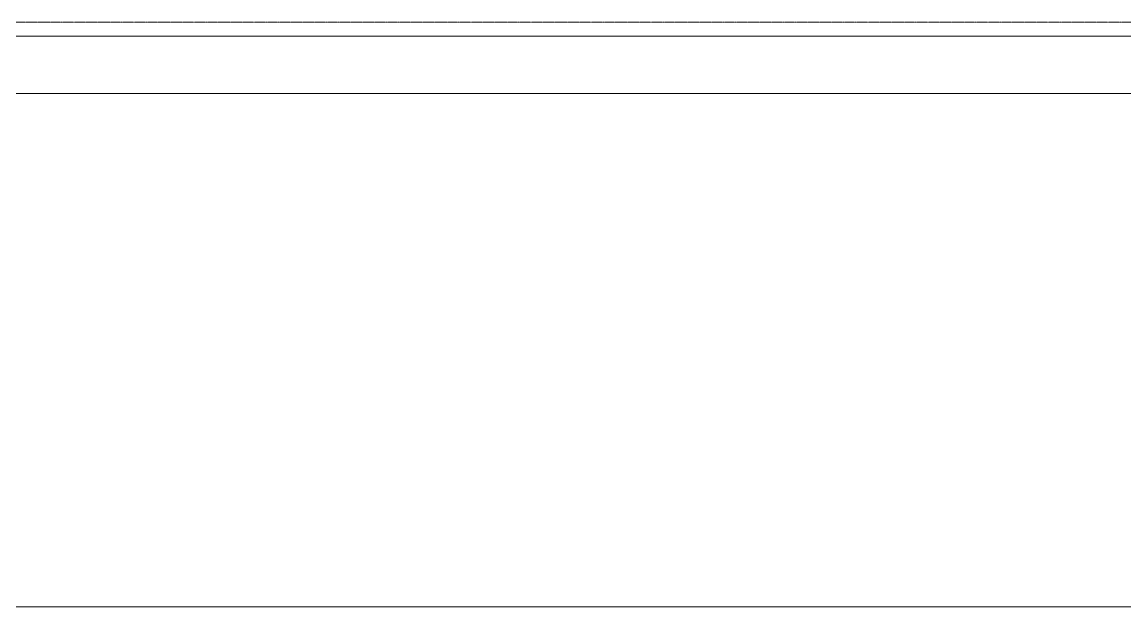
# Model space of a CAD drawing. Header units: inches. Extents: x 13084 to 220150, y 6494 to 167180.
# Drawn here: x 78919 to 80850, y 78129 to 79155 of the extents above; entities that cross this region are included whole.
import ezdxf

# ---------------------------------------------------------------- set-up
doc = ezdxf.new("R2010")
doc.units = ezdxf.units.IN
doc.header["$MEASUREMENT"] = 0
doc.linetypes.add('Ground Floor$0$HIDDEN', pattern=[0.375, 0.25, -0.125])
doc.layers.add('Ground Floor$0$A-G322-M-Door', color=251, linetype='Continuous', lineweight=15)
doc.layers.add('Ground Floor$0$A-G4-M-Furniture-and-Fittings', color=251, linetype='Continuous', lineweight=9)

msp = doc.modelspace()

# ---------------------------------------------------------------- linework, layer by layer
at = {"layer": 'Ground Floor$0$A-G322-M-Door', "linetype": 'Ground Floor$0$HIDDEN', "ltscale": 0.5, "elevation": 0}
msp.add_lwpolyline([(82616.7, 79154.6), (73616.7, 79154.6), (73616.7, 79129.6), (82616.7, 79129.6)], close=True, dxfattribs=at)
at = {"layer": 'Ground Floor$0$A-G322-M-Door', "elevation": 0}
msp.add_lwpolyline([(81615.2, 79129.6), (73705.2, 79129.6), (73705.2, 78129.6), (81615.2, 78129.5)], close=True, dxfattribs=at)
at = {"layer": 'Ground Floor$0$A-G4-M-Furniture-and-Fittings'}
for p, q in [((82560.2, 79129.6, 0), (73705.2, 79129.6)), ((82560.2, 79029.6, 0), (73705.2, 79029.6)), ((82560.2, 78129.6, 0), (73705.2, 78129.6, 0))]:
    msp.add_line(p, q, dxfattribs=at)

doc.saveas('drawing.dxf')
